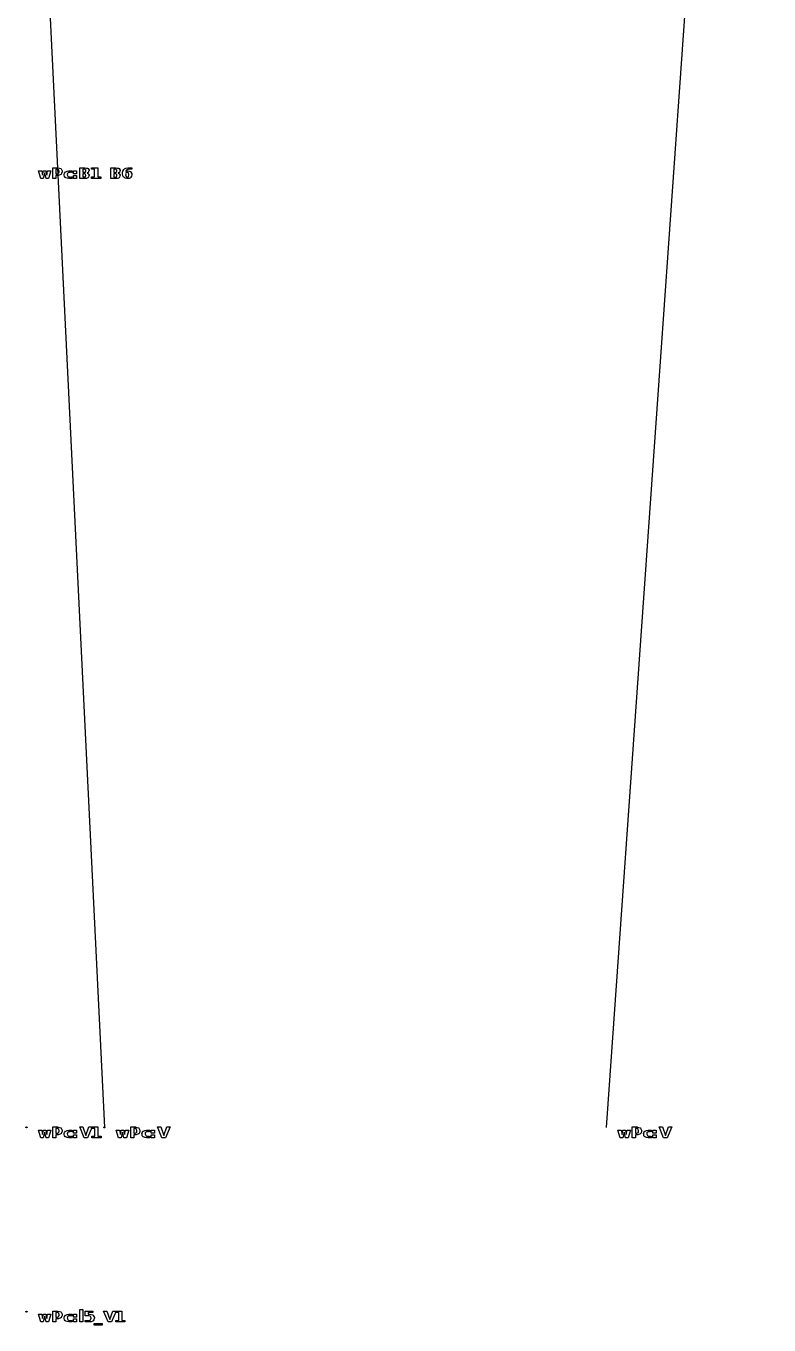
# Model space of a CAD drawing. Extents: x 0 to 25.1, y 0 to 22.3.
# Drawn here: x 0.01 to 5.65, y 0.01 to 9.87 of the extents above; entities that cross this region are included whole.
import ezdxf

# ---------------------------------------------------------------- set-up
doc = ezdxf.new("R2010")
doc.units = 0
doc.layers.get('0').update_dxf_attribs({"linetype": 'CONTINUOUS'})

msp = doc.modelspace()

# ---------------------------------------------------------------- linework, layer by layer
at = {"color": 0}
for p, q in [((5.6465, 19.0242), (4.4101, 1.5055)), ((0.0138, 13.6119), (0.6043, 1.5055))]:
    msp.add_line(p, q, dxfattribs=at)
at = {"color": 9}
for p, q in [((0.2133, 8.7927), (0.2504, 8.7927)), ((0.2133, 8.7103), (0.2133, 8.7927)), ((0.237, 8.781), (0.237, 8.7457)), ((0.2483, 8.781), (0.237, 8.781)), ((0.2504, 8.781), (0.2483, 8.781)), ((0.2504, 8.7927), (0.2525, 8.7917)), ((0.2568, 8.7764), (0.2504, 8.781)), ((0.2525, 8.7917), (0.2639, 8.7892)), ((0.2639, 8.7892), (0.2739, 8.7865)), ((0.2739, 8.7865), (0.2754, 8.7851)), ((0.2754, 8.7851), (0.2765, 8.7835)), ((0.2765, 8.7835), (0.2841, 8.7685)), ((0.417, 8.7103), (0.417, 8.7927)), ((0.417, 8.7927), (0.4522, 8.7927)), ((0.4535, 8.781), (0.4407, 8.781)), ((0.4407, 8.781), (0.4407, 8.7574)), ((0.4522, 8.7927), (0.4549, 8.7917)), ((0.4553, 8.781), (0.4535, 8.781)), ((0.4549, 8.7917), (0.4676, 8.7897)), ((0.461, 8.7775), (0.4553, 8.781)), ((0.4676, 8.7897), (0.4779, 8.7881)), ((0.4779, 8.7881), (0.4793, 8.7871)), ((0.4793, 8.7871), (0.4804, 8.7856)), ((0.4804, 8.7856), (0.4878, 8.7737)), ((0.5071, 8.781), (0.5071, 8.7927)), ((0.5071, 8.7927), (0.5307, 8.7927)), ((0.5307, 8.781), (0.5071, 8.781)), ((0.5307, 8.7927), (0.5544, 8.7927)), ((0.5307, 8.722), (0.5307, 8.781)), ((0.5544, 8.7927), (0.5544, 8.722)), ((0.6526, 8.71), (0.6526, 8.7924)), ((0.6526, 8.7924), (0.6877, 8.7924)), ((0.689, 8.7807), (0.6762, 8.7807)), ((0.6762, 8.7807), (0.6762, 8.7571)), ((0.6877, 8.7924), (0.6904, 8.7913)), ((0.6909, 8.7807), (0.689, 8.7807)), ((0.6904, 8.7913), (0.7031, 8.7894)), ((0.6965, 8.7772), (0.6909, 8.7807)), ((0.7031, 8.7894), (0.7134, 8.7878)), ((0.7134, 8.7878), (0.7148, 8.7868)), ((0.7148, 8.7868), (0.7159, 8.7853)), ((0.7159, 8.7853), (0.7233, 8.7734)), ((0.7441, 8.7663), (0.7527, 8.7793)), ((0.7527, 8.7793), (0.7547, 8.7811)), ((0.7547, 8.7811), (0.7559, 8.7829)), ((0.7559, 8.7829), (0.7678, 8.7894)), ((0.7678, 8.7894), (0.7829, 8.7924)), ((0.7889, 8.7806), (0.7746, 8.7773)), ((0.7829, 8.7924), (0.7879, 8.7924)), ((0.7879, 8.7924), (0.7888, 8.7914)), ((0.7888, 8.7914), (0.7943, 8.7908)), ((0.7912, 8.7807), (0.7889, 8.7806)), ((0.7935, 8.7807), (0.7912, 8.7807)), ((0.8006, 8.7806), (0.7935, 8.7807)), ((0.7943, 8.7908), (0.7993, 8.7924)), ((0.7993, 8.7924), (0.8009, 8.7924)), ((0.8016, 8.7807), (0.8006, 8.7806)), ((0.8009, 8.7924), (0.8019, 8.7913)), ((0.8026, 8.7807), (0.8016, 8.7807)), ((0.8019, 8.7913), (0.8104, 8.7924)), ((0.8056, 8.7805), (0.8026, 8.7807)), ((0.8114, 8.7806), (0.8056, 8.7805)), ((0.8104, 8.7924), (0.8133, 8.7924)), ((0.8133, 8.7807), (0.8114, 8.7806)), ((0.8133, 8.7924), (0.8133, 8.7807)), ((0.1042, 8.7693), (0.129, 8.7693)), ((0.1222, 8.7103), (0.1042, 8.7693)), ((0.1413, 8.7103), (0.1222, 8.7103)), ((0.129, 8.7693), (0.1361, 8.7361)), ((0.1361, 8.7361), (0.1424, 8.7693)), ((0.1515, 8.7535), (0.1413, 8.7103)), ((0.1424, 8.7693), (0.1604, 8.7693)), ((0.1619, 8.7103), (0.1515, 8.7535)), ((0.1604, 8.7693), (0.1669, 8.7363)), ((0.1808, 8.7103), (0.1619, 8.7103)), ((0.1669, 8.7363), (0.1739, 8.7693)), ((0.1739, 8.7693), (0.1986, 8.7693)), ((0.1986, 8.7693), (0.1808, 8.7103)), ((0.237, 8.7103), (0.2133, 8.7103)), ((0.237, 8.7457), (0.2483, 8.7457)), ((0.2504, 8.7339), (0.237, 8.7339)), ((0.237, 8.7339), (0.237, 8.7103)), ((0.2483, 8.7457), (0.2486, 8.7452)), ((0.2486, 8.7452), (0.2568, 8.7495)), ((0.2562, 8.7339), (0.2504, 8.7339)), ((0.2735, 8.74), (0.2562, 8.7339)), ((0.2574, 8.7765), (0.2568, 8.7764)), ((0.2568, 8.7495), (0.2574, 8.7502)), ((0.2579, 8.7757), (0.2574, 8.7765)), ((0.2574, 8.7502), (0.2598, 8.7543)), ((0.2574, 8.7502), (0.2574, 8.7502)), ((0.2603, 8.7639), (0.2579, 8.7757)), ((0.2598, 8.7543), (0.2606, 8.7612)), ((0.2606, 8.7635), (0.2603, 8.7639)), ((0.2606, 8.7612), (0.2606, 8.7635)), ((0.2754, 8.7415), (0.2735, 8.74)), ((0.2768, 8.7428), (0.2754, 8.7415)), ((0.2802, 8.7494), (0.2768, 8.7428)), ((0.283, 8.7601), (0.2802, 8.7494)), ((0.2841, 8.7635), (0.283, 8.7601)), ((0.2841, 8.7685), (0.2841, 8.7635)), ((0.2989, 8.742), (0.3009, 8.752)), ((0.2999, 8.7398), (0.2989, 8.742)), ((0.2999, 8.7365), (0.2999, 8.7398)), ((0.3014, 8.7265), (0.2999, 8.7365)), ((0.3009, 8.752), (0.3083, 8.7602)), ((0.3077, 8.7188), (0.3014, 8.7265)), ((0.3101, 8.7181), (0.3077, 8.7188)), ((0.3083, 8.7602), (0.3101, 8.7615)), ((0.3101, 8.7615), (0.3111, 8.762)), ((0.3118, 8.7168), (0.3101, 8.7181)), ((0.3111, 8.762), (0.3213, 8.7662)), ((0.3212, 8.7122), (0.3118, 8.7168)), ((0.3341, 8.7103), (0.3212, 8.7122)), ((0.3213, 8.7662), (0.3342, 8.7693)), ((0.3235, 8.7398), (0.3229, 8.7383)), ((0.3229, 8.7383), (0.3275, 8.7276)), ((0.3267, 8.7519), (0.3231, 8.7471)), ((0.3231, 8.7471), (0.3235, 8.7416)), ((0.3235, 8.7416), (0.3235, 8.7398)), ((0.3283, 8.7526), (0.3267, 8.7519)), ((0.3275, 8.7276), (0.3283, 8.7268)), ((0.3283, 8.7268), (0.3281, 8.7261)), ((0.3281, 8.7261), (0.3325, 8.7229)), ((0.329, 8.7534), (0.3283, 8.7526)), ((0.3325, 8.7555), (0.329, 8.7534)), ((0.3394, 8.7569), (0.3325, 8.7555)), ((0.3325, 8.7229), (0.3394, 8.722)), ((0.3385, 8.7103), (0.3341, 8.7103)), ((0.3342, 8.7693), (0.3385, 8.7693)), ((0.3385, 8.7693), (0.3386, 8.769)), ((0.3404, 8.7103), (0.3385, 8.7103)), ((0.3386, 8.769), (0.3461, 8.7693)), ((0.3417, 8.7574), (0.3394, 8.7569)), ((0.3394, 8.722), (0.3417, 8.722)), ((0.3461, 8.7103), (0.3404, 8.7103)), ((0.3435, 8.7574), (0.3417, 8.7574)), ((0.3417, 8.722), (0.3417, 8.7218)), ((0.3417, 8.7218), (0.3449, 8.7205)), ((0.349, 8.7569), (0.3435, 8.7574)), ((0.3449, 8.7205), (0.3493, 8.722)), ((0.3461, 8.7693), (0.3487, 8.7693)), ((0.3487, 8.7103), (0.3461, 8.7103)), ((0.3487, 8.7693), (0.3491, 8.769)), ((0.3506, 8.7103), (0.3487, 8.7103)), ((0.3502, 8.7574), (0.349, 8.7569)), ((0.3491, 8.769), (0.3564, 8.7693)), ((0.3493, 8.722), (0.3509, 8.722)), ((0.3522, 8.7574), (0.3502, 8.7574)), ((0.3563, 8.7103), (0.3506, 8.7103)), ((0.3509, 8.722), (0.3509, 8.7216)), ((0.3509, 8.7216), (0.3541, 8.7205)), ((0.358, 8.7569), (0.3522, 8.7574)), ((0.3541, 8.7205), (0.3577, 8.722)), ((0.3589, 8.7103), (0.3563, 8.7103)), ((0.3564, 8.7693), (0.3589, 8.7693)), ((0.3577, 8.722), (0.3589, 8.722)), ((0.3589, 8.7574), (0.358, 8.7569)), ((0.3589, 8.7693), (0.3589, 8.7574)), ((0.3589, 8.722), (0.3589, 8.7103)), ((0.3698, 8.7693), (0.3935, 8.7693)), ((0.3698, 8.7457), (0.3698, 8.7693)), ((0.3935, 8.7457), (0.3698, 8.7457)), ((0.3698, 8.7339), (0.3935, 8.7339)), ((0.3698, 8.7103), (0.3698, 8.7339)), ((0.3935, 8.7103), (0.3698, 8.7103)), ((0.3935, 8.7693), (0.3935, 8.7457)), ((0.3935, 8.7339), (0.3935, 8.7103)), ((0.4559, 8.7103), (0.417, 8.7103)), ((0.4407, 8.7574), (0.4535, 8.7574)), ((0.4542, 8.7457), (0.4407, 8.7457)), ((0.4407, 8.7457), (0.4407, 8.722)), ((0.4407, 8.722), (0.4542, 8.722)), ((0.4535, 8.7574), (0.4538, 8.7569)), ((0.4538, 8.7569), (0.461, 8.7599)), ((0.4559, 8.7457), (0.4542, 8.7457)), ((0.4542, 8.722), (0.4542, 8.7217)), ((0.4542, 8.7217), (0.4576, 8.7213)), ((0.4613, 8.7428), (0.4559, 8.7457)), ((0.4592, 8.7103), (0.4559, 8.7103)), ((0.4576, 8.7213), (0.4613, 8.7246)), ((0.4692, 8.711), (0.4592, 8.7103)), ((0.4615, 8.778), (0.461, 8.7775)), ((0.461, 8.7599), (0.4615, 8.7604)), ((0.4618, 8.7426), (0.4613, 8.7428)), ((0.4613, 8.7246), (0.4618, 8.725)), ((0.462, 8.7775), (0.4615, 8.778)), ((0.4615, 8.7604), (0.4644, 8.7671)), ((0.4615, 8.7604), (0.4615, 8.7604)), ((0.4622, 8.7422), (0.4618, 8.7426)), ((0.4618, 8.725), (0.4621, 8.7255)), ((0.464, 8.77), (0.462, 8.7775)), ((0.4621, 8.7255), (0.4644, 8.7318)), ((0.464, 8.7341), (0.4622, 8.7422)), ((0.4644, 8.7693), (0.464, 8.77)), ((0.4644, 8.7339), (0.464, 8.7341)), ((0.4644, 8.7671), (0.4644, 8.7693)), ((0.4644, 8.7318), (0.4644, 8.7339)), ((0.478, 8.7144), (0.4692, 8.711)), ((0.4744, 8.7528), (0.4733, 8.7524)), ((0.4733, 8.7524), (0.4734, 8.7521)), ((0.4734, 8.7521), (0.4835, 8.7461)), ((0.4784, 8.7542), (0.4744, 8.7528)), ((0.4798, 8.7157), (0.478, 8.7144)), ((0.4827, 8.7576), (0.4784, 8.7542)), ((0.4811, 8.7167), (0.4798, 8.7157)), ((0.4841, 8.7217), (0.4811, 8.7167)), ((0.4841, 8.7589), (0.4827, 8.7576)), ((0.4835, 8.7461), (0.4841, 8.7452)), ((0.4841, 8.7452), (0.4839, 8.7438)), ((0.4839, 8.7438), (0.4878, 8.7356)), ((0.4847, 8.7597), (0.4841, 8.7589)), ((0.4867, 8.7302), (0.4841, 8.7217)), ((0.4852, 8.7634), (0.4847, 8.7597)), ((0.4868, 8.7685), (0.4852, 8.7634)), ((0.4878, 8.7329), (0.4867, 8.7302)), ((0.4878, 8.7698), (0.4868, 8.7685)), ((0.4878, 8.7737), (0.4878, 8.7698)), ((0.4878, 8.7356), (0.4878, 8.7329)), ((0.5071, 8.722), (0.5307, 8.722)), ((0.5071, 8.7103), (0.5071, 8.722)), ((0.5778, 8.7103), (0.5071, 8.7103)), ((0.5544, 8.722), (0.5778, 8.722)), ((0.5778, 8.722), (0.5778, 8.7103)), ((0.6914, 8.71), (0.6526, 8.71)), ((0.6762, 8.7571), (0.689, 8.7571)), ((0.6897, 8.7453), (0.6762, 8.7453)), ((0.6762, 8.7453), (0.6762, 8.7217)), ((0.6762, 8.7217), (0.6897, 8.7217)), ((0.689, 8.7571), (0.6893, 8.7566)), ((0.6893, 8.7566), (0.6966, 8.7596)), ((0.6914, 8.7453), (0.6897, 8.7453)), ((0.6897, 8.7217), (0.6897, 8.7214)), ((0.6897, 8.7214), (0.6931, 8.721)), ((0.6968, 8.7425), (0.6914, 8.7453)), ((0.6947, 8.71), (0.6914, 8.71)), ((0.6931, 8.721), (0.6968, 8.7242)), ((0.7048, 8.7107), (0.6947, 8.71)), ((0.697, 8.7777), (0.6965, 8.7772)), ((0.6966, 8.7596), (0.697, 8.7601)), ((0.6973, 8.7423), (0.6968, 8.7425)), ((0.6968, 8.7242), (0.6973, 8.7247)), ((0.6975, 8.7772), (0.697, 8.7777)), ((0.697, 8.7601), (0.6999, 8.7668)), ((0.697, 8.7601), (0.697, 8.7601)), ((0.6977, 8.7419), (0.6973, 8.7423)), ((0.6973, 8.7247), (0.6976, 8.7251)), ((0.6995, 8.7696), (0.6975, 8.7772)), ((0.6976, 8.7251), (0.6999, 8.7315)), ((0.6995, 8.7338), (0.6977, 8.7419)), ((0.6999, 8.769), (0.6995, 8.7696)), ((0.6999, 8.7336), (0.6995, 8.7338)), ((0.6999, 8.7668), (0.6999, 8.769)), ((0.6999, 8.7315), (0.6999, 8.7336)), ((0.7135, 8.714), (0.7048, 8.7107)), ((0.71, 8.7524), (0.7088, 8.7521)), ((0.7088, 8.7521), (0.7089, 8.7517)), ((0.7089, 8.7517), (0.719, 8.7458)), ((0.7139, 8.7539), (0.71, 8.7524)), ((0.7153, 8.7154), (0.7135, 8.714)), ((0.7183, 8.7573), (0.7139, 8.7539)), ((0.7166, 8.7164), (0.7153, 8.7154)), ((0.7196, 8.7214), (0.7166, 8.7164)), ((0.7196, 8.7586), (0.7183, 8.7573)), ((0.719, 8.7458), (0.7196, 8.7449)), ((0.7196, 8.7449), (0.7195, 8.7435)), ((0.7195, 8.7435), (0.7233, 8.7353)), ((0.7202, 8.7593), (0.7196, 8.7586)), ((0.7222, 8.7299), (0.7196, 8.7214)), ((0.7207, 8.7631), (0.7202, 8.7593)), ((0.7223, 8.7682), (0.7207, 8.7631)), ((0.7233, 8.7325), (0.7222, 8.7299)), ((0.7233, 8.7694), (0.7223, 8.7682)), ((0.7233, 8.7734), (0.7233, 8.7694)), ((0.7233, 8.7353), (0.7233, 8.7325)), ((0.7416, 8.7524), (0.7441, 8.7663)), ((0.7426, 8.7501), (0.7416, 8.7524)), ((0.7426, 8.7456), (0.7426, 8.7501)), ((0.744, 8.7318), (0.7426, 8.7456)), ((0.7499, 8.7213), (0.744, 8.7318)), ((0.7521, 8.7204), (0.7499, 8.7213)), ((0.7537, 8.7186), (0.7521, 8.7204)), ((0.7628, 8.7126), (0.7537, 8.7186)), ((0.775, 8.71), (0.7628, 8.7126)), ((0.7678, 8.752), (0.7656, 8.7471)), ((0.7656, 8.7471), (0.7662, 8.7414)), ((0.7662, 8.7395), (0.7656, 8.7378)), ((0.7656, 8.7378), (0.7686, 8.7268)), ((0.7664, 8.7656), (0.7662, 8.7642)), ((0.7662, 8.7642), (0.7693, 8.7647)), ((0.7662, 8.7642), (0.7662, 8.7642)), ((0.7662, 8.7414), (0.7662, 8.7395)), ((0.7725, 8.775), (0.7664, 8.7656)), ((0.769, 8.7527), (0.7678, 8.752)), ((0.7686, 8.7268), (0.769, 8.726)), ((0.769, 8.726), (0.7688, 8.7255)), ((0.7688, 8.7255), (0.7714, 8.7225)), ((0.7695, 8.7535), (0.769, 8.7527)), ((0.7693, 8.7647), (0.7737, 8.7675)), ((0.7765, 8.7566), (0.7695, 8.7535)), ((0.7714, 8.7225), (0.7763, 8.7217)), ((0.7736, 8.7766), (0.7725, 8.775)), ((0.7746, 8.7773), (0.7736, 8.7766)), ((0.7737, 8.7675), (0.7745, 8.7677)), ((0.7745, 8.7677), (0.7751, 8.7677)), ((0.779, 8.71), (0.775, 8.71)), ((0.7751, 8.7677), (0.7817, 8.769)), ((0.7763, 8.7217), (0.7779, 8.7217)), ((0.7779, 8.7571), (0.7765, 8.7566)), ((0.78, 8.7571), (0.7779, 8.7571)), ((0.7779, 8.7217), (0.7782, 8.7211)), ((0.7782, 8.7211), (0.7825, 8.7213)), ((0.7824, 8.71), (0.779, 8.71)), ((0.7863, 8.7534), (0.78, 8.7571)), ((0.7817, 8.769), (0.784, 8.769)), ((0.7927, 8.711), (0.7824, 8.71)), ((0.7825, 8.7213), (0.7863, 8.7253)), ((0.784, 8.769), (0.7853, 8.7687)), ((0.7853, 8.7687), (0.7945, 8.7666)), ((0.7868, 8.7527), (0.7863, 8.7534)), ((0.7863, 8.7253), (0.7868, 8.726)), ((0.7873, 8.752), (0.7868, 8.7527)), ((0.7868, 8.726), (0.7873, 8.7266)), ((0.7896, 8.7408), (0.7873, 8.752)), ((0.7873, 8.7266), (0.7899, 8.7363)), ((0.7899, 8.7395), (0.7896, 8.7408)), ((0.7899, 8.7363), (0.7899, 8.7395)), ((0.8021, 8.7162), (0.7927, 8.711)), ((0.7945, 8.7666), (0.8039, 8.7625)), ((0.804, 8.7182), (0.8021, 8.7162)), ((0.8039, 8.7625), (0.8053, 8.7612)), ((0.8055, 8.7196), (0.804, 8.7182)), ((0.8053, 8.7612), (0.8062, 8.7591)), ((0.8093, 8.7277), (0.8055, 8.7196)), ((0.8062, 8.7591), (0.8133, 8.7454)), ((0.8122, 8.7382), (0.8093, 8.7277)), ((0.8133, 8.7408), (0.8122, 8.7382)), ((0.8133, 8.7454), (0.8133, 8.7408)), ((0.1042, 1.4858), (0.129, 1.4858)), ((0.1222, 1.4268), (0.1042, 1.4858)), ((0.129, 1.4858), (0.1361, 1.4526)), ((0.1361, 1.4526), (0.1424, 1.4858)), ((0.1424, 1.4858), (0.1604, 1.4858)), ((0.1604, 1.4858), (0.1669, 1.4528)), ((0.1669, 1.4528), (0.1739, 1.4858)), ((0.1739, 1.4858), (0.1986, 1.4858)), ((0.1986, 1.4858), (0.1808, 1.4268)), ((0.2133, 1.5093), (0.2504, 1.5093)), ((0.2133, 1.4268), (0.2133, 1.5093)), ((0.237, 1.4976), (0.237, 1.4622)), ((0.2483, 1.4976), (0.237, 1.4976)), ((0.2504, 1.4976), (0.2483, 1.4976)), ((0.2504, 1.5093), (0.2525, 1.5082)), ((0.2568, 1.4929), (0.2504, 1.4976)), ((0.2525, 1.5082), (0.2639, 1.5057)), ((0.2574, 1.493), (0.2568, 1.4929)), ((0.2579, 1.4922), (0.2574, 1.493)), ((0.2603, 1.4805), (0.2579, 1.4922)), ((0.2606, 1.48), (0.2603, 1.4805)), ((0.2606, 1.4777), (0.2606, 1.48)), ((0.2639, 1.5057), (0.2739, 1.503)), ((0.2739, 1.503), (0.2754, 1.5017)), ((0.2754, 1.5017), (0.2765, 1.5)), ((0.2765, 1.5), (0.2841, 1.485)), ((0.2841, 1.48), (0.283, 1.4767)), ((0.2841, 1.485), (0.2841, 1.48)), ((0.3111, 1.4786), (0.3213, 1.4827)), ((0.3213, 1.4827), (0.3342, 1.4858)), ((0.3342, 1.4858), (0.3385, 1.4858)), ((0.3385, 1.4858), (0.3386, 1.4856)), ((0.3386, 1.4856), (0.3461, 1.4858)), ((0.3461, 1.4858), (0.3487, 1.4858)), ((0.3487, 1.4858), (0.3491, 1.4856)), ((0.3491, 1.4856), (0.3564, 1.4858)), ((0.3564, 1.4858), (0.3589, 1.4858)), ((0.3589, 1.4858), (0.3589, 1.4739)), ((0.3698, 1.4858), (0.3935, 1.4858)), ((0.3698, 1.4622), (0.3698, 1.4858)), ((0.3935, 1.4858), (0.3935, 1.4622)), ((0.417, 1.5093), (0.4411, 1.5093)), ((0.4505, 1.4268), (0.417, 1.5093)), ((0.4411, 1.5093), (0.4644, 1.444)), ((0.4644, 1.444), (0.4876, 1.5093)), ((0.513, 1.5093), (0.4767, 1.4268)), ((0.4876, 1.5093), (0.513, 1.5093)), ((0.5084, 1.4976), (0.5084, 1.5093)), ((0.5084, 1.5093), (0.5321, 1.5093)), ((0.5321, 1.4976), (0.5084, 1.4976)), ((0.5321, 1.5093), (0.5557, 1.5093)), ((0.5321, 1.4385), (0.5321, 1.4976)), ((0.5557, 1.5093), (0.5557, 1.4385)), ((0.6948, 1.4858), (0.7195, 1.4858)), ((0.7128, 1.4268), (0.6948, 1.4858)), ((0.7195, 1.4858), (0.7267, 1.4526)), ((0.7267, 1.4526), (0.733, 1.4858)), ((0.733, 1.4858), (0.751, 1.4858)), ((0.751, 1.4858), (0.7575, 1.4528)), ((0.7575, 1.4528), (0.7644, 1.4858)), ((0.7644, 1.4858), (0.7892, 1.4858)), ((0.7892, 1.4858), (0.7714, 1.4268)), ((0.8039, 1.5093), (0.841, 1.5093)), ((0.8039, 1.4268), (0.8039, 1.5093)), ((0.8275, 1.4976), (0.8275, 1.4622)), ((0.8388, 1.4976), (0.8275, 1.4976)), ((0.8409, 1.4976), (0.8388, 1.4976)), ((0.8473, 1.4929), (0.8409, 1.4976)), ((0.841, 1.5093), (0.8431, 1.5082)), ((0.8431, 1.5082), (0.8544, 1.5057)), ((0.8479, 1.493), (0.8473, 1.4929)), ((0.8485, 1.4922), (0.8479, 1.493)), ((0.8509, 1.4805), (0.8485, 1.4922)), ((0.8512, 1.48), (0.8509, 1.4805)), ((0.8512, 1.4777), (0.8512, 1.48)), ((0.8544, 1.5057), (0.8645, 1.503)), ((0.8645, 1.503), (0.8659, 1.5017)), ((0.8659, 1.5017), (0.867, 1.5)), ((0.867, 1.5), (0.8746, 1.485)), ((0.8746, 1.48), (0.8735, 1.4767)), ((0.8746, 1.485), (0.8746, 1.48)), ((0.9016, 1.4786), (0.9119, 1.4827)), ((0.9119, 1.4827), (0.9247, 1.4858)), ((0.9247, 1.4858), (0.929, 1.4858)), ((0.929, 1.4858), (0.9291, 1.4856)), ((0.9291, 1.4856), (0.9367, 1.4858)), ((0.9367, 1.4858), (0.9392, 1.4858)), ((0.9392, 1.4858), (0.9397, 1.4856)), ((0.9397, 1.4856), (0.947, 1.4858)), ((0.947, 1.4858), (0.9494, 1.4858)), ((0.9494, 1.4858), (0.9494, 1.4739)), ((0.9604, 1.4858), (0.984, 1.4858)), ((0.9604, 1.4622), (0.9604, 1.4858)), ((0.984, 1.4858), (0.984, 1.4622)), ((1.0076, 1.5093), (1.0317, 1.5093)), ((1.041, 1.4268), (1.0076, 1.5093)), ((1.0317, 1.5093), (1.0549, 1.444)), ((1.0549, 1.444), (1.0781, 1.5093)), ((1.1035, 1.5093), (1.0673, 1.4268)), ((1.0781, 1.5093), (1.1035, 1.5093)), ((4.5006, 1.4858), (4.5253, 1.4858)), ((4.5186, 1.4268), (4.5006, 1.4858)), ((4.5253, 1.4858), (4.5325, 1.4526)), ((4.5325, 1.4526), (4.5388, 1.4858)), ((4.5388, 1.4858), (4.5568, 1.4858)), ((4.5568, 1.4858), (4.5633, 1.4528)), ((4.5633, 1.4528), (4.5703, 1.4858)), ((4.5703, 1.4858), (4.595, 1.4858)), ((4.595, 1.4858), (4.5772, 1.4268)), ((4.6097, 1.5093), (4.6468, 1.5093)), ((4.6097, 1.4268), (4.6097, 1.5093)), ((4.6334, 1.4976), (4.6334, 1.4622)), ((4.6446, 1.4976), (4.6334, 1.4976)), ((4.6467, 1.4976), (4.6446, 1.4976)), ((4.6532, 1.4929), (4.6467, 1.4976)), ((4.6468, 1.5093), (4.6489, 1.5082)), ((4.6489, 1.5082), (4.6603, 1.5057)), ((4.6537, 1.493), (4.6532, 1.4929)), ((4.6543, 1.4922), (4.6537, 1.493)), ((4.6567, 1.4805), (4.6543, 1.4922)), ((4.657, 1.48), (4.6567, 1.4805)), ((4.657, 1.4777), (4.657, 1.48)), ((4.6603, 1.5057), (4.6703, 1.503)), ((4.6703, 1.503), (4.6718, 1.5017)), ((4.6718, 1.5017), (4.6729, 1.5)), ((4.6729, 1.5), (4.6804, 1.485)), ((4.6804, 1.48), (4.6794, 1.4767)), ((4.6804, 1.485), (4.6804, 1.48)), ((4.7075, 1.4786), (4.7177, 1.4827)), ((4.7177, 1.4827), (4.7306, 1.4858)), ((4.7306, 1.4858), (4.7349, 1.4858)), ((4.7349, 1.4858), (4.735, 1.4856)), ((4.735, 1.4856), (4.7425, 1.4858)), ((4.7425, 1.4858), (4.7451, 1.4858)), ((4.7451, 1.4858), (4.7455, 1.4856)), ((4.7455, 1.4856), (4.7528, 1.4858)), ((4.7528, 1.4858), (4.7553, 1.4858)), ((4.7553, 1.4858), (4.7553, 1.4739)), ((4.7662, 1.4858), (4.7899, 1.4858)), ((4.7662, 1.4622), (4.7662, 1.4858)), ((4.7899, 1.4858), (4.7899, 1.4622)), ((4.8134, 1.5093), (4.8375, 1.5093)), ((4.8468, 1.4268), (4.8134, 1.5093)), ((4.8375, 1.5093), (4.8607, 1.444)), ((4.8607, 1.444), (4.884, 1.5093)), ((4.9093, 1.5093), (4.8731, 1.4268)), ((4.884, 1.5093), (4.9093, 1.5093)), ((0.1413, 1.4268), (0.1222, 1.4268)), ((0.1515, 1.47), (0.1413, 1.4268)), ((0.1619, 1.4268), (0.1515, 1.47)), ((0.1808, 1.4268), (0.1619, 1.4268)), ((0.237, 1.4268), (0.2133, 1.4268)), ((0.237, 1.4622), (0.2483, 1.4622)), ((0.2504, 1.4505), (0.237, 1.4505)), ((0.237, 1.4505), (0.237, 1.4268)), ((0.2483, 1.4622), (0.2486, 1.4618)), ((0.2486, 1.4618), (0.2568, 1.466)), ((0.2562, 1.4505), (0.2504, 1.4505)), ((0.2735, 1.4565), (0.2562, 1.4505)), ((0.2568, 1.466), (0.2574, 1.4667)), ((0.2574, 1.4667), (0.2598, 1.4708)), ((0.2574, 1.4667), (0.2574, 1.4667)), ((0.2598, 1.4708), (0.2606, 1.4777)), ((0.2754, 1.4581), (0.2735, 1.4565)), ((0.2768, 1.4594), (0.2754, 1.4581)), ((0.2802, 1.4659), (0.2768, 1.4594)), ((0.283, 1.4767), (0.2802, 1.4659)), ((0.2989, 1.4585), (0.3009, 1.4685)), ((0.2999, 1.4563), (0.2989, 1.4585)), ((0.2999, 1.453), (0.2999, 1.4563)), ((0.3014, 1.443), (0.2999, 1.453)), ((0.3009, 1.4685), (0.3083, 1.4767)), ((0.3077, 1.4353), (0.3014, 1.443)), ((0.3101, 1.4346), (0.3077, 1.4353)), ((0.3083, 1.4767), (0.3101, 1.478)), ((0.3101, 1.478), (0.3111, 1.4786)), ((0.3118, 1.4333), (0.3101, 1.4346)), ((0.3212, 1.4288), (0.3118, 1.4333)), ((0.3341, 1.4268), (0.3212, 1.4288)), ((0.3235, 1.4563), (0.3229, 1.4548)), ((0.3229, 1.4548), (0.3275, 1.4441)), ((0.3267, 1.4684), (0.3231, 1.4636)), ((0.3231, 1.4636), (0.3235, 1.4582)), ((0.3235, 1.4582), (0.3235, 1.4563)), ((0.3283, 1.4691), (0.3267, 1.4684)), ((0.3275, 1.4441), (0.3283, 1.4433)), ((0.3283, 1.4433), (0.3281, 1.4426)), ((0.3281, 1.4426), (0.3325, 1.4394)), ((0.329, 1.4699), (0.3283, 1.4691)), ((0.3325, 1.472), (0.329, 1.4699)), ((0.3394, 1.4735), (0.3325, 1.472)), ((0.3325, 1.4394), (0.3394, 1.4385)), ((0.3385, 1.4268), (0.3341, 1.4268)), ((0.3404, 1.4268), (0.3385, 1.4268)), ((0.3417, 1.4739), (0.3394, 1.4735)), ((0.3394, 1.4385), (0.3417, 1.4385)), ((0.3461, 1.4268), (0.3404, 1.4268)), ((0.3435, 1.4739), (0.3417, 1.4739)), ((0.3417, 1.4385), (0.3417, 1.4384)), ((0.3417, 1.4384), (0.3449, 1.4371)), ((0.349, 1.4735), (0.3435, 1.4739)), ((0.3449, 1.4371), (0.3493, 1.4385)), ((0.3487, 1.4268), (0.3461, 1.4268)), ((0.3506, 1.4268), (0.3487, 1.4268)), ((0.3502, 1.4739), (0.349, 1.4735)), ((0.3493, 1.4385), (0.3509, 1.4385)), ((0.3522, 1.4739), (0.3502, 1.4739)), ((0.3563, 1.4268), (0.3506, 1.4268)), ((0.3509, 1.4385), (0.3509, 1.4381)), ((0.3509, 1.4381), (0.3541, 1.4371)), ((0.358, 1.4735), (0.3522, 1.4739)), ((0.3541, 1.4371), (0.3577, 1.4385)), ((0.3589, 1.4268), (0.3563, 1.4268)), ((0.3577, 1.4385), (0.3589, 1.4385)), ((0.3589, 1.4739), (0.358, 1.4735)), ((0.3589, 1.4385), (0.3589, 1.4268)), ((0.3935, 1.4622), (0.3698, 1.4622)), ((0.3698, 1.4505), (0.3935, 1.4505)), ((0.3698, 1.4268), (0.3698, 1.4505)), ((0.3935, 1.4268), (0.3698, 1.4268)), ((0.3935, 1.4505), (0.3935, 1.4268)), ((0.4767, 1.4268), (0.4505, 1.4268)), ((0.5084, 1.4385), (0.5321, 1.4385)), ((0.5084, 1.4268), (0.5084, 1.4385)), ((0.5792, 1.4268), (0.5084, 1.4268)), ((0.5557, 1.4385), (0.5792, 1.4385)), ((0.5792, 1.4385), (0.5792, 1.4268)), ((0.7319, 1.4268), (0.7128, 1.4268)), ((0.7421, 1.47), (0.7319, 1.4268)), ((0.7525, 1.4268), (0.7421, 1.47)), ((0.7714, 1.4268), (0.7525, 1.4268)), ((0.8275, 1.4268), (0.8039, 1.4268)), ((0.8275, 1.4622), (0.8388, 1.4622)), ((0.841, 1.4505), (0.8275, 1.4505)), ((0.8275, 1.4505), (0.8275, 1.4268)), ((0.8388, 1.4622), (0.8392, 1.4618)), ((0.8392, 1.4618), (0.8474, 1.466)), ((0.8467, 1.4505), (0.841, 1.4505)), ((0.8641, 1.4565), (0.8467, 1.4505)), ((0.8474, 1.466), (0.8479, 1.4667)), ((0.8479, 1.4667), (0.848, 1.4667)), ((0.848, 1.4667), (0.8503, 1.4708)), ((0.8503, 1.4708), (0.8512, 1.4777)), ((0.8659, 1.4581), (0.8641, 1.4565)), ((0.8673, 1.4594), (0.8659, 1.4581)), ((0.8708, 1.4659), (0.8673, 1.4594)), ((0.8735, 1.4767), (0.8708, 1.4659)), ((0.8894, 1.4585), (0.8914, 1.4685)), ((0.8904, 1.4563), (0.8894, 1.4585)), ((0.8904, 1.453), (0.8904, 1.4563)), ((0.8919, 1.443), (0.8904, 1.453)), ((0.8914, 1.4685), (0.8989, 1.4767)), ((0.8982, 1.4353), (0.8919, 1.443)), ((0.9006, 1.4346), (0.8982, 1.4353)), ((0.8989, 1.4767), (0.9006, 1.478)), ((0.9006, 1.478), (0.9016, 1.4786)), ((0.9023, 1.4333), (0.9006, 1.4346)), ((0.9118, 1.4288), (0.9023, 1.4333)), ((0.9247, 1.4268), (0.9118, 1.4288)), ((0.9141, 1.4563), (0.9134, 1.4548)), ((0.9134, 1.4548), (0.918, 1.4441)), ((0.9172, 1.4684), (0.9137, 1.4636)), ((0.9137, 1.4636), (0.9141, 1.4582)), ((0.9141, 1.4582), (0.9141, 1.4563)), ((0.9188, 1.4691), (0.9172, 1.4684)), ((0.918, 1.4441), (0.9188, 1.4433)), ((0.9188, 1.4433), (0.9187, 1.4426)), ((0.9187, 1.4426), (0.923, 1.4394)), ((0.9196, 1.4699), (0.9188, 1.4691)), ((0.9231, 1.472), (0.9196, 1.4699)), ((0.923, 1.4394), (0.93, 1.4385)), ((0.93, 1.4735), (0.9231, 1.472)), ((0.929, 1.4268), (0.9247, 1.4268)), ((0.9309, 1.4268), (0.929, 1.4268)), ((0.9323, 1.4739), (0.93, 1.4735)), ((0.93, 1.4385), (0.9323, 1.4385)), ((0.9367, 1.4268), (0.9309, 1.4268)), ((0.9323, 1.4385), (0.9322, 1.4384)), ((0.9322, 1.4384), (0.9354, 1.4371)), ((0.9341, 1.4739), (0.9323, 1.4739)), ((0.9395, 1.4735), (0.9341, 1.4739)), ((0.9354, 1.4371), (0.9399, 1.4385)), ((0.9392, 1.4268), (0.9367, 1.4268)), ((0.9411, 1.4268), (0.9392, 1.4268)), ((0.9408, 1.4739), (0.9395, 1.4735)), ((0.9399, 1.4385), (0.9414, 1.4385)), ((0.9427, 1.4739), (0.9408, 1.4739)), ((0.9469, 1.4268), (0.9411, 1.4268)), ((0.9414, 1.4385), (0.9415, 1.4381)), ((0.9415, 1.4381), (0.9447, 1.4371)), ((0.9486, 1.4735), (0.9427, 1.4739)), ((0.9447, 1.4371), (0.9482, 1.4385)), ((0.9494, 1.4268), (0.9469, 1.4268)), ((0.9482, 1.4385), (0.9494, 1.4385)), ((0.9494, 1.4739), (0.9486, 1.4735)), ((0.9494, 1.4385), (0.9494, 1.4268)), ((0.984, 1.4622), (0.9604, 1.4622)), ((0.9604, 1.4505), (0.984, 1.4505)), ((0.9604, 1.4268), (0.9604, 1.4505)), ((0.984, 1.4268), (0.9604, 1.4268)), ((0.984, 1.4505), (0.984, 1.4268)), ((1.0673, 1.4268), (1.041, 1.4268)), ((4.5377, 1.4268), (4.5186, 1.4268)), ((4.5479, 1.47), (4.5377, 1.4268)), ((4.5583, 1.4268), (4.5479, 1.47)), ((4.5772, 1.4268), (4.5583, 1.4268)), ((4.6334, 1.4268), (4.6097, 1.4268)), ((4.6334, 1.4622), (4.6446, 1.4622)), ((4.6468, 1.4505), (4.6334, 1.4505)), ((4.6334, 1.4505), (4.6334, 1.4268)), ((4.6446, 1.4622), (4.645, 1.4618)), ((4.645, 1.4618), (4.6532, 1.466)), ((4.6526, 1.4505), (4.6468, 1.4505)), ((4.6699, 1.4565), (4.6526, 1.4505)), ((4.6532, 1.466), (4.6537, 1.4667)), ((4.6537, 1.4667), (4.6538, 1.4667)), ((4.6538, 1.4667), (4.6561, 1.4708)), ((4.6561, 1.4708), (4.657, 1.4777)), ((4.6718, 1.4581), (4.6699, 1.4565)), ((4.6732, 1.4594), (4.6718, 1.4581)), ((4.6766, 1.4659), (4.6732, 1.4594)), ((4.6794, 1.4767), (4.6766, 1.4659)), ((4.6953, 1.4585), (4.6973, 1.4685)), ((4.6962, 1.4563), (4.6953, 1.4585)), ((4.6962, 1.453), (4.6962, 1.4563)), ((4.6978, 1.443), (4.6962, 1.453)), ((4.6973, 1.4685), (4.7047, 1.4767)), ((4.704, 1.4353), (4.6978, 1.443)), ((4.7064, 1.4346), (4.704, 1.4353)), ((4.7047, 1.4767), (4.7064, 1.478)), ((4.7064, 1.478), (4.7075, 1.4786)), ((4.7082, 1.4333), (4.7064, 1.4346)), ((4.7176, 1.4288), (4.7082, 1.4333)), ((4.7305, 1.4268), (4.7176, 1.4288)), ((4.7199, 1.4563), (4.7192, 1.4548)), ((4.7192, 1.4548), (4.7238, 1.4441)), ((4.723, 1.4684), (4.7195, 1.4636)), ((4.7195, 1.4636), (4.7199, 1.4582)), ((4.7199, 1.4582), (4.7199, 1.4563)), ((4.7247, 1.4691), (4.723, 1.4684)), ((4.7238, 1.4441), (4.7247, 1.4433)), ((4.7247, 1.4433), (4.7245, 1.4426)), ((4.7245, 1.4426), (4.7289, 1.4394)), ((4.7254, 1.4699), (4.7247, 1.4691)), ((4.7289, 1.472), (4.7254, 1.4699)), ((4.7358, 1.4735), (4.7289, 1.472)), ((4.7289, 1.4394), (4.7358, 1.4385)), ((4.7349, 1.4268), (4.7305, 1.4268)), ((4.7368, 1.4268), (4.7349, 1.4268)), ((4.7381, 1.4739), (4.7358, 1.4735)), ((4.7358, 1.4385), (4.7381, 1.4385)), ((4.7425, 1.4268), (4.7368, 1.4268)), ((4.7399, 1.4739), (4.7381, 1.4739)), ((4.7381, 1.4385), (4.7381, 1.4384)), ((4.7381, 1.4384), (4.7413, 1.4371)), ((4.7453, 1.4735), (4.7399, 1.4739)), ((4.7413, 1.4371), (4.7457, 1.4385)), ((4.7451, 1.4268), (4.7425, 1.4268)), ((4.747, 1.4268), (4.7451, 1.4268)), ((4.7466, 1.4739), (4.7453, 1.4735)), ((4.7457, 1.4385), (4.7472, 1.4385)), ((4.7485, 1.4739), (4.7466, 1.4739)), ((4.7527, 1.4268), (4.747, 1.4268)), ((4.7472, 1.4385), (4.7473, 1.4381)), ((4.7473, 1.4381), (4.7505, 1.4371)), ((4.7544, 1.4735), (4.7485, 1.4739)), ((4.7505, 1.4371), (4.7541, 1.4385)), ((4.7553, 1.4268), (4.7527, 1.4268)), ((4.7541, 1.4385), (4.7553, 1.4385)), ((4.7553, 1.4739), (4.7544, 1.4735)), ((4.7553, 1.4385), (4.7553, 1.4268)), ((4.7899, 1.4622), (4.7662, 1.4622)), ((4.7662, 1.4505), (4.7899, 1.4505)), ((4.7662, 1.4268), (4.7662, 1.4505)), ((4.7899, 1.4268), (4.7662, 1.4268)), ((4.7899, 1.4505), (4.7899, 1.4268)), ((4.8731, 1.4268), (4.8468, 1.4268)), ((0.2133, 0.1117), (0.2504, 0.1117)), ((0.2133, 0.0292), (0.2133, 0.1117)), ((0.237, 0.0999), (0.237, 0.0646)), ((0.2483, 0.0999), (0.237, 0.0999)), ((0.2504, 0.0999), (0.2483, 0.0999)), ((0.2504, 0.1117), (0.2525, 0.1106)), ((0.2568, 0.0953), (0.2504, 0.0999)), ((0.2525, 0.1106), (0.2639, 0.1081)), ((0.2639, 0.1081), (0.2739, 0.1054)), ((0.2739, 0.1054), (0.2754, 0.1041)), ((0.2754, 0.1041), (0.2765, 0.1024)), ((0.2765, 0.1024), (0.2841, 0.0874)), ((0.417, 0.1236), (0.4407, 0.1236)), ((0.417, 0.0292), (0.417, 0.1236)), ((0.4407, 0.1236), (0.4407, 0.0292)), ((0.4575, 0.1117), (0.5165, 0.1117)), ((0.4575, 0.0763), (0.4575, 0.1117)), ((0.5165, 0.0999), (0.4812, 0.0999)), ((0.4812, 0.0999), (0.4812, 0.0871)), ((0.5165, 0.1117), (0.5165, 0.0999)), ((0.5987, 0.1117), (0.6228, 0.1117)), ((0.6321, 0.0292), (0.5987, 0.1117)), ((0.6228, 0.1117), (0.646, 0.0463)), ((0.646, 0.0463), (0.6692, 0.1117)), ((0.6946, 0.1117), (0.6584, 0.0292)), ((0.6692, 0.1117), (0.6946, 0.1117)), ((0.6901, 0.0999), (0.6901, 0.1117)), ((0.6901, 0.1117), (0.7137, 0.1117)), ((0.7137, 0.0999), (0.6901, 0.0999)), ((0.7137, 0.1117), (0.7374, 0.1117)), ((0.7137, 0.0409), (0.7137, 0.0999)), ((0.7374, 0.1117), (0.7374, 0.0409)), ((0.1042, 0.0882), (0.129, 0.0882)), ((0.1222, 0.0292), (0.1042, 0.0882)), ((0.1413, 0.0292), (0.1222, 0.0292)), ((0.129, 0.0882), (0.1361, 0.055)), ((0.1361, 0.055), (0.1424, 0.0882)), ((0.1515, 0.0724), (0.1413, 0.0292)), ((0.1424, 0.0882), (0.1604, 0.0882)), ((0.1619, 0.0292), (0.1515, 0.0724)), ((0.1604, 0.0882), (0.1669, 0.0552)), ((0.1808, 0.0292), (0.1619, 0.0292)), ((0.1669, 0.0552), (0.1739, 0.0882)), ((0.1739, 0.0882), (0.1986, 0.0882)), ((0.1986, 0.0882), (0.1808, 0.0292)), ((0.237, 0.0292), (0.2133, 0.0292)), ((0.237, 0.0646), (0.2483, 0.0646)), ((0.2504, 0.0528), (0.237, 0.0528)), ((0.237, 0.0528), (0.237, 0.0292)), ((0.2483, 0.0646), (0.2486, 0.0641)), ((0.2486, 0.0641), (0.2568, 0.0684)), ((0.2562, 0.0528), (0.2504, 0.0528)), ((0.2735, 0.0589), (0.2562, 0.0528)), ((0.2574, 0.0954), (0.2568, 0.0953)), ((0.2568, 0.0684), (0.2574, 0.0691)), ((0.2579, 0.0946), (0.2574, 0.0954)), ((0.2574, 0.0691), (0.2598, 0.0732)), ((0.2574, 0.0691), (0.2574, 0.0691)), ((0.2603, 0.0828), (0.2579, 0.0946)), ((0.2598, 0.0732), (0.2606, 0.0801)), ((0.2606, 0.0824), (0.2603, 0.0828)), ((0.2606, 0.0801), (0.2606, 0.0824)), ((0.2754, 0.0604), (0.2735, 0.0589)), ((0.2768, 0.0617), (0.2754, 0.0604)), ((0.2802, 0.0683), (0.2768, 0.0617)), ((0.283, 0.079), (0.2802, 0.0683)), ((0.2841, 0.0824), (0.283, 0.079)), ((0.2841, 0.0874), (0.2841, 0.0824)), ((0.2989, 0.0609), (0.3009, 0.0709)), ((0.2999, 0.0587), (0.2989, 0.0609)), ((0.2999, 0.0554), (0.2999, 0.0587)), ((0.3014, 0.0454), (0.2999, 0.0554)), ((0.3009, 0.0709), (0.3083, 0.0791)), ((0.3077, 0.0377), (0.3014, 0.0454)), ((0.3101, 0.037), (0.3077, 0.0377)), ((0.3083, 0.0791), (0.3101, 0.0804)), ((0.3101, 0.0804), (0.3111, 0.0809)), ((0.3118, 0.0357), (0.3101, 0.037)), ((0.3111, 0.0809), (0.3213, 0.0851)), ((0.3212, 0.0311), (0.3118, 0.0357)), ((0.3341, 0.0292), (0.3212, 0.0311)), ((0.3213, 0.0851), (0.3342, 0.0882)), ((0.3235, 0.0587), (0.3229, 0.0572)), ((0.3229, 0.0572), (0.3275, 0.0465)), ((0.3267, 0.0708), (0.3231, 0.066)), ((0.3231, 0.066), (0.3235, 0.0605)), ((0.3235, 0.0605), (0.3235, 0.0587)), ((0.3283, 0.0715), (0.3267, 0.0708)), ((0.3275, 0.0465), (0.3283, 0.0457)), ((0.3283, 0.0457), (0.3281, 0.045)), ((0.3281, 0.045), (0.3325, 0.0418)), ((0.329, 0.0723), (0.3283, 0.0715)), ((0.3325, 0.0744), (0.329, 0.0723)), ((0.3394, 0.0758), (0.3325, 0.0744)), ((0.3325, 0.0418), (0.3394, 0.0409)), ((0.3385, 0.0292), (0.3341, 0.0292)), ((0.3342, 0.0882), (0.3385, 0.0882)), ((0.3385, 0.0882), (0.3386, 0.0879)), ((0.3404, 0.0292), (0.3385, 0.0292)), ((0.3386, 0.0879), (0.3461, 0.0882)), ((0.3417, 0.0763), (0.3394, 0.0758)), ((0.3394, 0.0409), (0.3417, 0.0409)), ((0.3461, 0.0292), (0.3404, 0.0292)), ((0.3435, 0.0763), (0.3417, 0.0763)), ((0.3417, 0.0409), (0.3417, 0.0407)), ((0.3417, 0.0407), (0.3449, 0.0394)), ((0.349, 0.0758), (0.3435, 0.0763)), ((0.3449, 0.0394), (0.3493, 0.0409)), ((0.3461, 0.0882), (0.3487, 0.0882)), ((0.3487, 0.0292), (0.3461, 0.0292)), ((0.3487, 0.0882), (0.3491, 0.0879)), ((0.3506, 0.0292), (0.3487, 0.0292)), ((0.3502, 0.0763), (0.349, 0.0758)), ((0.3491, 0.0879), (0.3564, 0.0882)), ((0.3493, 0.0409), (0.3509, 0.0409)), ((0.3522, 0.0763), (0.3502, 0.0763)), ((0.3563, 0.0292), (0.3506, 0.0292)), ((0.3509, 0.0409), (0.3509, 0.0405)), ((0.3509, 0.0405), (0.3541, 0.0394)), ((0.358, 0.0758), (0.3522, 0.0763)), ((0.3541, 0.0394), (0.3577, 0.0409)), ((0.3589, 0.0292), (0.3563, 0.0292)), ((0.3564, 0.0882), (0.3589, 0.0882)), ((0.3577, 0.0409), (0.3589, 0.0409)), ((0.3589, 0.0763), (0.358, 0.0758)), ((0.3589, 0.0882), (0.3589, 0.0763)), ((0.3589, 0.0409), (0.3589, 0.0292)), ((0.3698, 0.0882), (0.3935, 0.0882)), ((0.3698, 0.0646), (0.3698, 0.0882)), ((0.3935, 0.0646), (0.3698, 0.0646)), ((0.3698, 0.0528), (0.3935, 0.0528)), ((0.3698, 0.0292), (0.3698, 0.0528)), ((0.3935, 0.0292), (0.3698, 0.0292)), ((0.3935, 0.0882), (0.3935, 0.0646)), ((0.3935, 0.0528), (0.3935, 0.0292)), ((0.4407, 0.0292), (0.417, 0.0292)), ((0.4589, 0.0763), (0.4575, 0.0763)), ((0.4575, 0.0292), (0.4575, 0.0409)), ((0.4575, 0.0409), (0.4577, 0.0401)), ((0.4604, 0.0292), (0.4575, 0.0292)), ((0.4577, 0.0401), (0.4636, 0.0394)), ((0.4633, 0.0756), (0.4589, 0.0763)), ((0.4692, 0.0292), (0.4604, 0.0292)), ((0.4696, 0.0758), (0.4633, 0.0756)), ((0.4636, 0.0394), (0.4701, 0.0409)), ((0.4731, 0.0292), (0.4692, 0.0292)), ((0.4716, 0.0763), (0.4696, 0.0758)), ((0.4701, 0.0409), (0.4723, 0.0409)), ((0.4729, 0.0763), (0.4716, 0.0763)), ((0.4723, 0.0409), (0.4723, 0.0404)), ((0.4723, 0.0404), (0.4775, 0.0394)), ((0.4767, 0.0756), (0.4729, 0.0763)), ((0.4761, 0.0292), (0.4731, 0.0292)), ((0.485, 0.0292), (0.4761, 0.0292)), ((0.4822, 0.0758), (0.4767, 0.0756)), ((0.4775, 0.0394), (0.4835, 0.0409)), ((0.4812, 0.0871), (0.4862, 0.0878)), ((0.4812, 0.0871), (0.4812, 0.0871)), ((0.484, 0.0763), (0.4822, 0.0758)), ((0.4835, 0.0409), (0.4855, 0.0409)), ((0.4873, 0.0763), (0.484, 0.0763)), ((0.489, 0.0292), (0.485, 0.0292)), ((0.4855, 0.0409), (0.4858, 0.0403)), ((0.4858, 0.0403), (0.492, 0.0406)), ((0.4862, 0.0878), (0.4866, 0.0878)), ((0.4866, 0.0878), (0.4866, 0.0878)), ((0.4866, 0.0878), (0.4878, 0.0877)), ((0.4972, 0.0723), (0.4873, 0.0763)), ((0.4878, 0.0877), (0.4913, 0.0882)), ((0.493, 0.0292), (0.489, 0.0292)), ((0.4913, 0.0882), (0.4925, 0.0882)), ((0.492, 0.0406), (0.4988, 0.0449)), ((0.4925, 0.0882), (0.4948, 0.0879)), ((0.505, 0.0302), (0.493, 0.0292)), ((0.4948, 0.0879), (0.5171, 0.0817)), ((0.4992, 0.0715), (0.4972, 0.0723)), ((0.4988, 0.0449), (0.4996, 0.0457)), ((0.5001, 0.0707), (0.4992, 0.0715)), ((0.4995, 0.0463), (0.502, 0.051)), ((0.4996, 0.0457), (0.4995, 0.0463)), ((0.5045, 0.06), (0.5001, 0.0707)), ((0.502, 0.051), (0.5048, 0.0568)), ((0.5048, 0.0587), (0.5045, 0.06)), ((0.5048, 0.0568), (0.5048, 0.0587)), ((0.5159, 0.035), (0.505, 0.0302)), ((0.5179, 0.037), (0.5159, 0.035)), ((0.5171, 0.0817), (0.5187, 0.0804)), ((0.5196, 0.0383), (0.5179, 0.037)), ((0.5187, 0.0804), (0.52, 0.0783)), ((0.524, 0.0461), (0.5196, 0.0383)), ((0.52, 0.0783), (0.5254, 0.0699)), ((0.5272, 0.0563), (0.524, 0.0461)), ((0.5254, 0.0699), (0.5283, 0.0615)), ((0.5283, 0.0587), (0.5272, 0.0563)), ((0.5279, 0.0055), (0.5279, 0.0175)), ((0.5279, 0.0175), (0.587, 0.0175)), ((0.587, 0.0055), (0.5279, 0.0055)), ((0.5283, 0.0615), (0.5283, 0.0587)), ((0.587, 0.0175), (0.587, 0.0055)), ((0.6584, 0.0292), (0.6321, 0.0292)), ((0.6901, 0.0409), (0.7137, 0.0409)), ((0.6901, 0.0292), (0.6901, 0.0409)), ((0.7608, 0.0292), (0.6901, 0.0292)), ((0.7374, 0.0409), (0.7608, 0.0409)), ((0.7608, 0.0409), (0.7608, 0.0292))]:
    msp.add_line(p, q, dxfattribs=at)
at = {"color": 51}
for p, q in [((0.0098, 1.5066), (0.0127, 1.5095)), ((0.0098, 1.5055), (0.0098, 1.5066)), ((0.0098, 1.5046), (0.0098, 1.5055)), ((0.0127, 1.5016), (0.0098, 1.5046)), ((0.0127, 1.5095), (0.0138, 1.5095)), ((0.0138, 1.5016), (0.0127, 1.5016)), ((0.0138, 1.5095), (0.0148, 1.5095)), ((0.0148, 1.5016), (0.0138, 1.5016)), ((0.0148, 1.5095), (0.0177, 1.5066)), ((0.0177, 1.5046), (0.0148, 1.5016)), ((0.0177, 1.5066), (0.0177, 1.5055)), ((0.0177, 1.5055), (0.0177, 1.5046)), ((0.6004, 1.5066), (0.6033, 1.5095)), ((0.6004, 1.5055), (0.6004, 1.5066)), ((0.6004, 1.5046), (0.6004, 1.5055)), ((0.6033, 1.5016), (0.6004, 1.5046)), ((0.6033, 1.5095), (0.6043, 1.5095)), ((0.6043, 1.5016), (0.6033, 1.5016)), ((0.6043, 1.5095), (0.6053, 1.5095)), ((0.6053, 1.5016), (0.6043, 1.5016)), ((0.6053, 1.5095), (0.6083, 1.5066)), ((0.6083, 1.5046), (0.6053, 1.5016)), ((0.6083, 1.5066), (0.6083, 1.5055)), ((0.6083, 1.5055), (0.6083, 1.5046)), ((0.0098, 0.1089), (0.0127, 0.1119)), ((0.0098, 0.1079), (0.0098, 0.1089)), ((0.0098, 0.1069), (0.0098, 0.1079)), ((0.0127, 0.104), (0.0098, 0.1069)), ((0.0127, 0.1119), (0.0138, 0.1119)), ((0.0138, 0.104), (0.0127, 0.104)), ((0.0138, 0.1119), (0.0148, 0.1119)), ((0.0148, 0.104), (0.0138, 0.104)), ((0.0148, 0.1119), (0.0177, 0.1089)), ((0.0177, 0.1069), (0.0148, 0.104)), ((0.0177, 0.1089), (0.0177, 0.1079)), ((0.0177, 0.1079), (0.0177, 0.1069))]:
    msp.add_line(p, q, dxfattribs=at)

doc.saveas('drawing.dxf')
